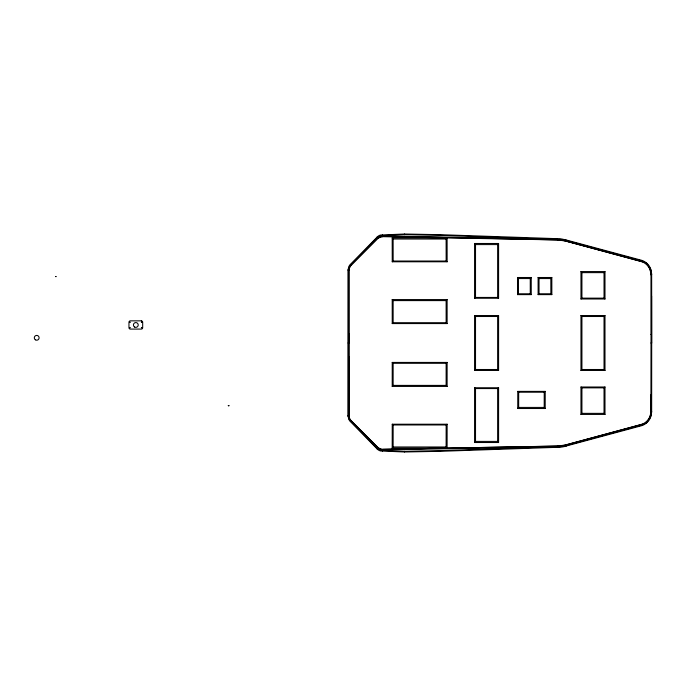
<?xml version="1.0" encoding="UTF-8"?>
<svg xmlns="http://www.w3.org/2000/svg" width="686" height="686" viewBox="0 0 686 686"><rect width="100%" height="100%" fill="white"/><g stroke="black" fill="none" stroke-linecap="round" stroke-linejoin="round"><path stroke-width="1.03" d="M651.623 274.417L651.408 272.436A14.552 14.509 11.7 0 0 643.099 261.4L565.907 240.443A34.068 33.88 9.4 0 0 557.649 239.277L382.625 235.975L380.053 236.413L377.806 237.716L350.349 265.13L348.368 269.144L348.265 415.587L348.831 418.494L350.417 420.938L377.489 448.009L381.502 449.947L557.649 446.723A34.068 33.888 -9.4 0 0 565.907 445.557L643.091 424.583A14.552 14.526 -2.9 0 0 651.374 413.555L651.623 411.583M348.977 416.222L349.526 418.409L348.96 415.725L348.96 356.634M348.96 333.911L348.96 343L348.111 343M382.719 236.155L557.649 239.886A33.34 33.142 9.2 0 1 565.736 241.035L642.816 261.983M382.719 449.845L381.913 449.313L557.649 446.114A33.34 33.151 -9.2 0 0 565.744 444.974L642.816 424.017M392.212 386.432L392.229 362.422L447.135 362.422L447.118 386.432L392.212 386.432L393.138 385.395L393.147 363.306L392.229 362.422M447.118 386.432L446.123 385.395L446.132 363.306L447.135 362.422M517.75 408.513L517.767 391.38L545.224 391.38L545.198 408.513L517.75 408.513L518.667 407.424L518.685 392.212L517.767 391.38M545.198 408.513L544.204 407.424L544.221 392.212L545.224 391.38M640.741 261.297L565.375 241.009L557.632 239.954L557.658 238.677L440.378 234.681L404.543 234.012L380.447 235.024A8.223 7.82 -83.4 0 0 377.12 237.056L350.366 264.41A7.735 7.649 -84.5 0 0 348.677 266.948L348.111 269.855L348.111 416.145L348.685 419.043A7.735 7.623 80.6 0 0 350.383 421.573L377.086 448.927A8.223 7.82 83.4 0 0 380.447 450.968L404.543 451.988L440.378 451.319L557.658 447.323L557.649 446.723A34.077 32.817 -17.3 0 0 565.761 445.54M557.658 447.323L557.632 446.046L565.375 444.991L640.741 424.703M646.315 423.168A14.355 14.355 0 0 1 640.99 425.886L565.907 446.106L565.736 445.446L640.818 425.234A13.669 13.669 0 0 0 645.886 422.636L646.212 422.362A14.012 13.969 3.2 0 0 650.259 416.213L650.963 412.235L650.988 394.63M646.375 423.116L646.718 422.825A14.68 14.646 4.2 0 0 650.911 416.428L651.657 411.96L651.7 343L651.657 274.108L650.92 269.572A14.68 14.655 -11.6 0 0 646.727 263.167L646.375 262.884M348.977 269.778L349.054 269.204L348.951 270.413L349.32 267.214A7.074 6.98 -88.9 0 1 350.838 264.89L377.557 237.562L377.086 237.073L377.326 238.153M392.195 448.13L392.238 424.214L447.143 424.214L447.109 448.13L392.195 448.13L393.129 446.972L393.164 424.968L392.238 424.214M447.109 448.13L446.114 446.972L446.149 424.968L447.143 424.214M348.977 416.145L348.977 269.855M348.951 270.378L348.377 270.387M557.649 239.277C559.407 237.948 563.369 239.491 565.907 239.894L640.99 260.114A14.355 14.355 0 0 1 646.315 262.832M565.907 240.434L565.907 239.894L565.727 241.086L565.864 240.563M382.668 236.576L381.15 236.73L382.153 236.67M650.894 413.229L651.014 334.391M377.592 237.545A7.606 7.177 -85.6 0 1 380.619 235.692L404.534 234.689L404.543 234.012M650.945 334.459L650.971 274.048L650.268 269.787A14.012 13.977 -10 0 0 646.272 263.681L645.938 263.407A13.669 13.669 0 0 0 640.818 260.766L561.088 239.628L440.361 235.367L440.378 234.681M650.834 412.8L650.74 413.504M650.834 274.726A13.866 13.814 11.5 0 0 640.758 261.246L640.947 260.414M651.486 274.7L650.971 274.674L650.74 272.496M377.326 447.847L377.086 448.927L377.797 447.358L350.829 420.381L377.875 447.495L380.216 448.987M382.711 450.025L382.436 451.285L382.702 449.347L557.632 446.046M349.217 268.492L349.937 266.803L349.577 267.48M348.951 415.587L348.111 416.145L348.265 415.587M349.26 268.337L349.577 267.497M350.254 266.279L378.183 238.222L380.216 237.013L378.775 237.828M350.349 266.194L350.889 265.036M447.143 261.786L446.149 261.032L446.114 239.028L447.109 237.87L392.195 237.87L392.238 261.786L447.143 261.786L447.109 237.87M498.593 298.247L497.633 297.432L497.633 244.585L498.593 243.479L474.566 243.479L474.566 298.247L498.593 298.247L498.593 243.479M474.566 442.521L475.527 441.415L475.527 388.568L474.566 387.753L474.566 442.521L498.593 442.521L498.593 387.753L474.566 387.753M646.272 263.69L646.718 263.175M604.992 298.993L604.032 298.144L604.032 272.642L604.992 271.57L580.965 271.57L580.965 298.993L604.992 298.993L604.992 271.57M580.965 414.43L581.925 413.358L581.925 387.856L580.965 387.007L580.965 414.43L604.992 414.43L604.992 387.007L580.965 387.007M531.247 294.628L530.261 293.78L530.252 278.559L531.238 277.496L517.51 277.496L517.518 294.628L531.247 294.628L531.238 277.496M551.844 294.628L550.849 293.78L550.841 278.559L551.827 277.496L538.107 277.496L538.116 294.628L551.844 294.628L551.827 277.496M447.135 323.578L446.132 322.694L446.123 300.605L447.118 299.568L392.212 299.568L392.229 323.578L447.135 323.578L447.118 299.568M350.366 421.59L350.846 421.101A7.074 6.946 84.3 0 1 349.337 418.777L348.797 416.145L348.797 269.855L348.111 269.855L348.265 270.413M498.593 370.457L497.633 369.497L497.633 316.503L498.593 315.543L474.566 315.543L474.566 370.457L498.593 370.457L498.593 315.543M474.566 370.457L475.527 369.497L475.527 316.503L474.566 315.543M604.992 370.457L604.032 369.497L604.032 316.503L604.992 315.543L580.965 315.543L580.965 370.457L604.992 370.457L604.992 315.543M580.965 370.457L581.925 369.497L581.925 316.503L580.965 315.543M392.229 323.578L393.147 322.694L446.132 322.694M538.116 294.628L539.042 293.78L550.849 293.78M517.518 294.628L518.453 293.78L530.261 293.78M580.965 298.993L581.925 298.144L604.032 298.144M581.925 387.856L604.032 387.856L604.992 387.007M646.246 422.327L646.718 422.825M378.295 238.188L378.741 237.853M474.566 298.247L475.527 297.432L497.633 297.432M475.527 388.568L497.633 388.568L498.593 387.753M392.238 261.786L393.164 261.032L446.149 261.032M377.42 447.787L377.857 447.409L379.427 448.567M380.164 237.099L380.987 236.773M380.276 237.056L381.013 236.841M651.468 411.3L650.937 411.583M382.274 236.661L557.632 239.954M377.592 448.455A7.606 7.177 85.6 0 0 380.619 450.308L404.534 451.311L440.361 450.633L557.641 446.646M650.971 274.186L651.657 274.186M348.111 416.145L348.797 416.145M392.195 237.87L393.129 239.028L446.114 239.028M474.566 243.479L475.527 244.585L497.633 244.585M580.965 271.57L581.925 272.642L604.032 272.642M517.51 277.496L518.445 278.559L530.252 278.559M538.107 277.496L539.033 278.559L550.841 278.559M392.212 299.568L393.138 300.605L446.123 300.605M475.527 316.503L497.633 316.503M581.925 316.503L604.032 316.503M650.954 343L651.7 343M393.147 363.306L446.132 363.306M475.527 369.497L497.633 369.497M581.925 369.497L604.032 369.497M393.138 385.395L446.123 385.395M518.685 392.212L544.221 392.212M518.667 407.424L544.204 407.424M581.925 413.358L604.032 413.358L604.992 414.43M348.951 415.665L348.377 415.613M393.164 424.968L446.149 424.968M475.527 441.415L497.633 441.415L498.593 442.521M393.129 446.972L446.114 446.972M650.971 411.814L651.657 411.814M404.534 234.689L440.361 235.367M381.09 449.184L381.862 449.381L381.013 449.159M380.276 448.944L379.538 448.618M377.42 238.214L377.883 238.556L377.557 237.562M350.846 421.101L377.557 448.438M350.366 264.41L350.846 264.899M350.383 419.892L350.829 420.424L350.332 419.823M350.049 419.369L350.023 419.36M349.577 418.503L349.886 419.137L349.577 418.52M565.864 445.437L565.736 444.965L565.736 445.446M640.87 425.174L640.758 424.754A13.866 13.831 -2 0 0 650.834 411.274M640.784 424.866L640.947 425.586M382.711 235.975L382.436 234.715L382.702 236.653M440.361 450.633L440.378 451.319M404.534 451.311L404.543 451.988M565.907 445.557L565.907 446.106M651.606 296.026L651.631 343M539.033 278.559L539.042 293.78M518.445 278.559L518.453 293.78M393.129 239.028L393.164 261.032M393.138 300.605L393.147 322.694M604.032 387.856L604.032 413.358M581.925 272.642L581.925 298.144M497.633 388.568L497.633 441.415M475.527 244.585L475.527 297.432M565.933 446.2A34.772 33.511 -17.1 0 1 557.658 447.418M55.652 276.552L56.192 276.612L55.652 276.535M228.292 405.675L228.978 405.726L228.292 405.675M129.714 322.197L130.263 322.274L129.723 322.171M129.714 327.685L130.263 327.762L129.723 327.634M141.385 322.197L141.933 322.274L141.393 322.171M141.385 327.685L141.933 327.762L141.393 327.634M349.063 269.169L349.191 268.578L349.071 269.135M349.971 266.708L350.023 266.64M141.316 320.851L130.331 320.851A1.372 1.372 0 0 0 128.959 322.223L128.959 327.711A1.372 1.372 0 0 0 130.331 329.083L141.316 329.083A1.372 1.372 0 0 0 142.688 327.711L142.688 322.223A1.372 1.372 0 0 0 141.316 320.851M134.627 327.05A2.401 2.401 0 0 0 138.229 324.967A2.401 2.401 0 0 0 134.627 322.883A2.401 2.401 0 0 0 134.627 327.05M35.355 339.793A2.401 2.401 0 0 0 39.102 337.975A2.401 2.401 0 0 0 35.655 335.643A2.401 2.401 0 0 0 35.355 339.793"/></g></svg>
